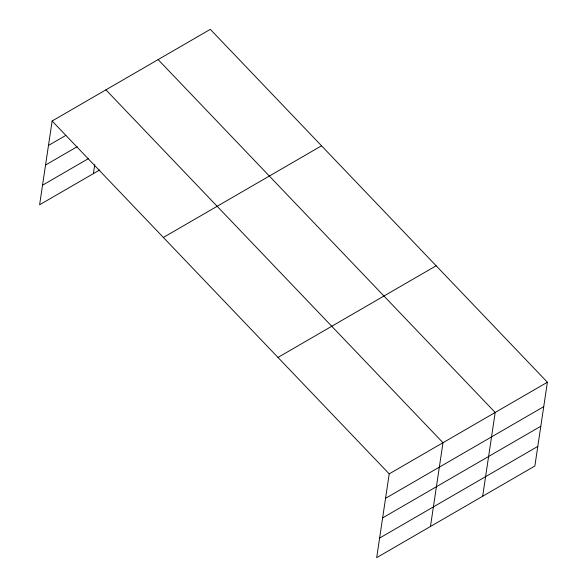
<?xml version="1.0" encoding="UTF-8"?>
<svg xmlns="http://www.w3.org/2000/svg" width="587" height="587" viewBox="0 0 587 587"><rect width="100%" height="100%" fill="white"/><g stroke="black" fill="none" stroke-linecap="round" stroke-linejoin="round"><path stroke-width="0.88" d="M547.385 382.225L389.203 473.878L376.685 557.65L534.867 465.997L547.385 382.225L210.315 29.35L52.133 121.003L39.615 204.775L99.724 169.944M93.399 173.613L94.727 164.712M430.469 526.488L442.987 442.715L105.917 89.84M482.668 496.242L495.186 412.47L158.116 59.595M48.486 145.444L65.883 135.362M45.559 165.02L77.191 146.691M42.543 185.198L88.417 158.615M163.369 237.456L321.551 145.796M277.974 357.432L436.148 265.779M385.549 498.319L543.731 406.666M382.629 517.895L540.803 426.243M379.613 538.074L537.787 446.413M52.133 121.003L389.203 473.878"/></g></svg>
